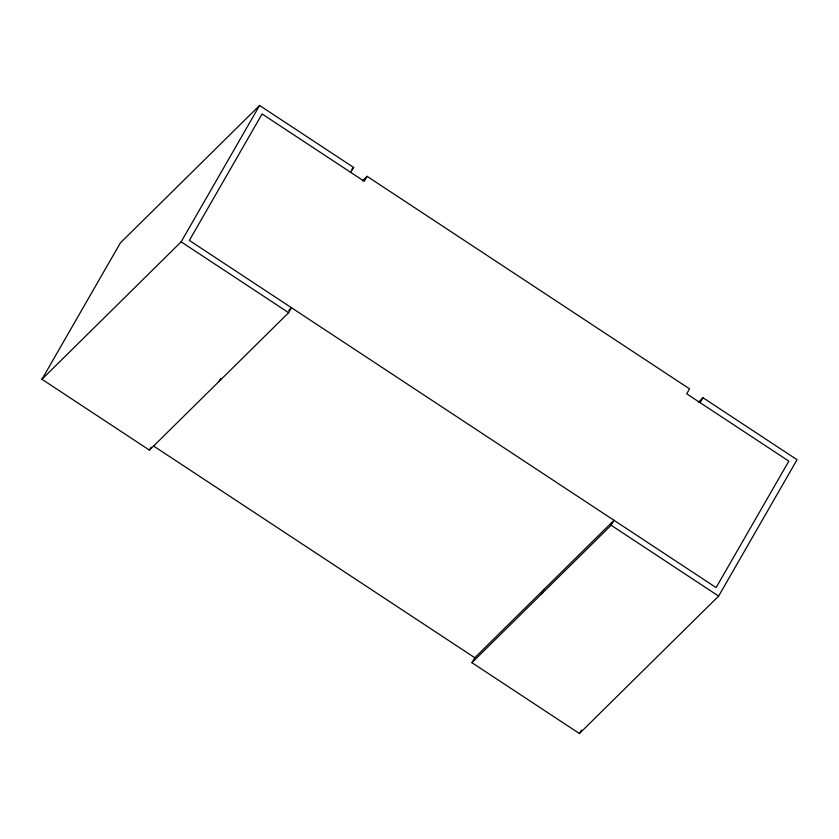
<?xml version="1.0" encoding="UTF-8"?>
<svg xmlns="http://www.w3.org/2000/svg" width="839" height="839" viewBox="0 0 839 839"><rect width="100%" height="100%" fill="white"/><g stroke="black" fill="none" stroke-linecap="round" stroke-linejoin="round"><path stroke-width="1.26" d="M288.71 310.482L291.49 307.735L288.637 312.695L149.447 450.134L41.95 379.28L120.376 242.901L259.566 105.462L353.628 167.454L350.775 172.415M41.95 379.28L181.14 241.842L259.566 105.462M149.447 450.134L151.156 447.156M219.042 381.409L220.751 378.441M367.062 176.316L364.21 181.266L262.093 113.957L189.373 240.426L716.107 587.604L788.828 461.135L686.701 393.827L689.553 388.866L367.062 176.316L362.427 180.888M471.938 662.684L474.79 657.734L613.98 520.295L611.128 525.245L471.938 662.684L579.434 733.538L718.624 596.099L797.05 459.72L702.988 397.728L698.352 402.301M541.533 593.97L544.385 589.009M700.135 402.678L702.988 397.728M579.434 733.538L581.375 730.161M351.772 169.289L353.628 167.454M181.14 241.842L288.637 312.695M611.128 525.245L718.624 596.099M153.39 445.897L474.79 657.734"/></g></svg>
